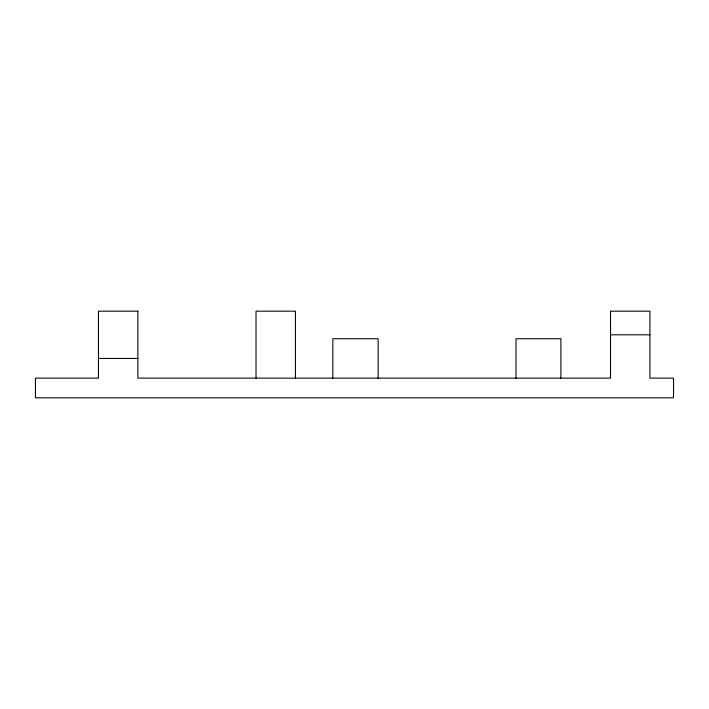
<?xml version="1.0" encoding="UTF-8"?>
<svg xmlns="http://www.w3.org/2000/svg" width="709" height="709" viewBox="0 0 709 709"><rect width="100%" height="100%" fill="white"/><g stroke="black" fill="none" stroke-linecap="round" stroke-linejoin="round"><path stroke-width="1.06" d="M610.529 334.808L649.914 334.808M98.471 358.435L137.865 358.435M560.899 378.136L560.899 338.742L515.992 338.742L515.992 378.136M378.136 378.136L378.136 338.742L332.84 338.742L332.84 378.136M295.414 378.136L295.414 311.171L256.029 311.171L256.029 378.136M137.865 311.171L98.471 311.171L98.471 378.136L35.45 378.136L35.45 397.829L673.55 397.829L673.55 378.136L649.914 378.136L649.914 311.171L610.529 311.171L610.529 378.136L137.865 378.136L137.865 311.171"/></g></svg>
